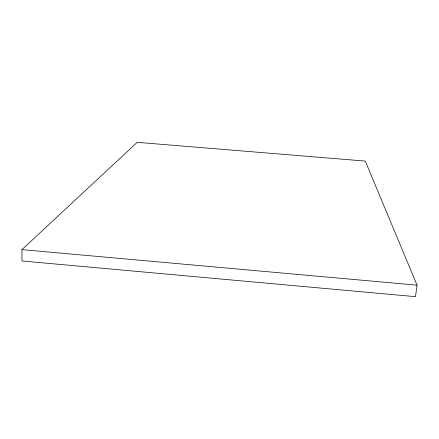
<?xml version="1.0" encoding="UTF-8"?>
<svg xmlns="http://www.w3.org/2000/svg" width="439" height="439" viewBox="0 0 439 439"><rect width="100%" height="100%" fill="white"/><g stroke="black" fill="none" stroke-linecap="round" stroke-linejoin="round"><path stroke-width="0.66" d="M417.05 285.174L415.492 296.676L21.95 260.975L21.95 249.626L137.209 142.324L365.281 161.086L417.05 285.174L21.95 249.626"/></g></svg>
